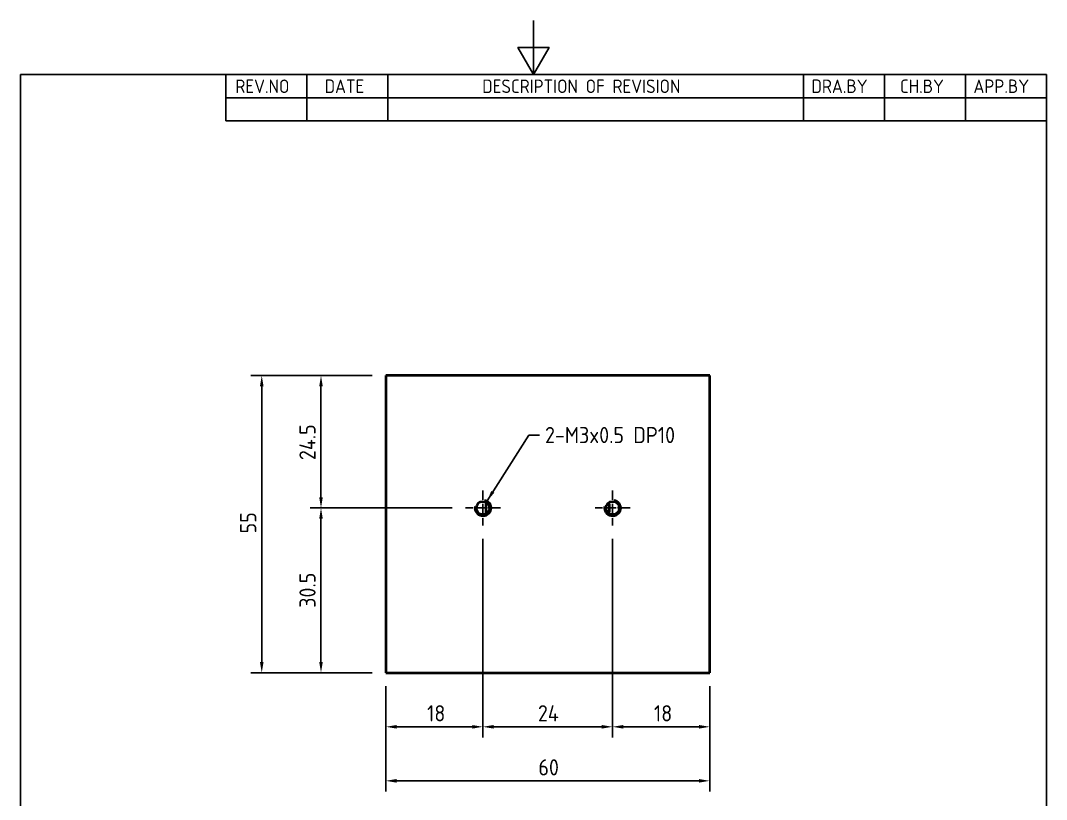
# Model space of a CAD drawing. Header units: millimetres. Extents: x 0 to 210, y 0 to 297.
# Drawn here: x 10 to 200, y 152.8 to 297 of the extents above; entities that cross this region are included whole.
import ezdxf

# ---------------------------------------------------------------- set-up
doc = ezdxf.new("R2010")
doc.units = ezdxf.units.MM
doc.linetypes.add('CHAIN', pattern=[0.35429999999999995, 0.2362, -0.0295, 0.0591, -0.0295])
doc.layers.get('0').update_dxf_attribs({"color": 3, "lineweight": 25})
for name, color, linetype, lineweight in [('가시적인 것(ISO)', 3, 'Continuous', 40), ('가시적인 좁은 것(ISO)', 3, 'Continuous', 35), ('경계(ISO)', 7, 'Continuous', 25), ('기호(ISO)', 5, 'Continuous', 25), ('중심 표식(ISO)', 1, 'Continuous', 25), ('치수(ISO)', 2, 'Continuous', 25)]:
    doc.layers.add(name, color=color, linetype=linetype, lineweight=lineweight)
doc.styles.add('ISO ProportionalPSTEK', font='isocp.shx')
doc.styles.add('치수 텍스트_PSTEK_POSCO', font='isocp.shx')
doc.dimstyles.new('치수_PSTEK_POSCO', dxfattribs={"dimtxt": 3, "dimasz": 2, "dimexe": 2, "dimexo": 2.5, "dimgap": 1, "dimtad": 1, "dimrnd": 1e-08, "dimdsep": 46, "dimtxsty": '치수 텍스트_PSTEK_POSCO', "dimcen": 0.09, "dimdle": 10, "dimclrd": 7, "dimclre": 7, "dimclrt": 2, "dimadec": 1, "dimazin": 2, "dimtfac": 1, "dimtmove": 0, "dimatfit": 3, "dimfxl": 0, "dimtolj": 1, "dimlwd": -1, "dimlwe": -1, "dimarcsym": 0})
doc.dimstyles.new('치수_PSTEK_POSCO$7', dxfattribs={"dimtxt": 3, "dimasz": 2, "dimexe": 2, "dimexo": 2.5, "dimgap": 1, "dimtad": 1, "dimrnd": 1e-08, "dimdsep": 46, "dimtxsty": '치수 텍스트_PSTEK_POSCO', "dimcen": 0.09, "dimdle": 10, "dimclrd": 7, "dimclre": 7, "dimclrt": 2, "dimadec": 1, "dimazin": 2, "dimtfac": 1, "dimtmove": 0, "dimatfit": 3, "dimfxl": 0, "dimtolj": 1, "dimlwd": -1, "dimlwe": -1, "dimarcsym": 0})

# ---------------------------------------------------------------- blocks, each defined once
blk = doc.blocks.new('경계 Default Border')
at = {"layer": '경계(ISO)', "flags": 128}
for points in [[(105, 297.0000076293945), (105, 287.0000076293945), (102.1132469177246, 292.0000076293945), (107.8867530822754, 292.0000076293945), (105, 287.0000076293945)], [(10, 10), (10, 287.0000076293945), (200, 287.0000076293945), (200, 10), (10, 10)]]:
    blk.add_lwpolyline(points, dxfattribs=at)
blk = doc.blocks.new('리비전 내역')
at = {"layer": '기호(ISO)'}
for p, q in [((48.00000000000001, 287.0000076293945), (200, 287.0000076293945)), ((48.00000000000001, 287.0000076293945), (48.00000000000001, 282.7200076293945)), ((63.00000000000001, 287.0000076293945), (63.00000000000001, 282.7200076293945)), ((78, 287.0000076293945), (78, 282.7200076293945)), ((155, 287.0000076293945), (155, 282.7200076293945)), ((170, 287.0000076293945), (170, 282.7200076293945)), ((185, 287.0000076293945), (185, 282.7200076293945)), ((200, 287.0000076293945), (200, 282.7200076293945)), ((48.00000000000001, 282.7200076293945), (200, 282.7200076293945)), ((48.00000000000001, 282.7200076293945), (48.00000000000001, 278.4400076293945)), ((63.00000000000001, 282.7200076293945), (63.00000000000001, 278.4400076293945)), ((78, 282.7200076293945), (78, 278.4400076293945)), ((155, 282.7200076293945), (155, 278.4400076293945)), ((170, 282.7200076293945), (170, 278.4400076293945)), ((185, 282.7200076293945), (185, 278.4400076293945)), ((200, 282.7200076293945), (200, 278.4400076293945)), ((48.00000000000001, 278.4400076293945), (200, 278.4400076293945))]:
    blk.add_line(p, q, dxfattribs=at)
at = {"layer": '기호(ISO)', "color": 2, "char_height": 2.5, "attachment_point": 7, "style": 'ISO ProportionalPSTEK'}
for s, insert in [('REV.NO', (49.7871163682308, 283.5831900503393)), ('DATE', (66.31423177283666, 283.5831900503393)), ('DESCRIPTION OF REVISION', (95.50702043336295, 283.5831900503393)), ('DRA.BY', (156.4757339553203, 283.5831900503393)), ('CH.BY', (172.8642915086116, 283.5831900503393)), ('APP.BY', (186.4777339604403, 283.5831900503393))]:
    blk.add_mtext(s, dxfattribs=dict(at, insert=insert))
blk = doc.blocks.new('*D22')
at = {"layer": 'Defpoints', "color": 0, "transparency": 16777216}
for p in [(65.64565496126028, 206.7830349938598), (92.41615496126025, 206.7830349938598), (77.64565496126025, 176.2830349938598)]:
    blk.add_point(p, dxfattribs=at)
at = {"layer": '치수(ISO)', "color": 7, "transparency": 16777216}
for p, q in [((89.91615496126025, 206.7830349938598), (63.64565496126028, 206.7830349938598)), ((65.64565496126028, 178.2830349938598), (65.64565496126028, 204.7830349938598)), ((75.14565496126025, 176.2830349938598), (63.64565496126028, 176.2830349938598))]:
    blk.add_line(p, q, dxfattribs=at)
for points in [[(65.31232162792695, 204.7830349938598), (65.9789882945936, 204.7830349938598), (65.64565496126028, 206.7830349938598)], [(65.31232162792695, 178.2830349938598), (65.9789882945936, 178.2830349938598), (65.64565496126028, 176.2830349938598)]]:
    blk.add_solid(points, dxfattribs=at)
at = {"layer": '치수(ISO)', "color": 2, "transparency": 16777216, "insert": (63.14565496126025, 188.3109029595038), "char_height": 3, "attachment_point": 4, "rotation": 90, "style": '치수 텍스트_PSTEK_POSCO'}
blk.add_mtext('\\A1;30.5', dxfattribs=at)
blk = doc.blocks.new('*D23')
at = {"layer": 'Defpoints', "color": 0, "transparency": 16777216}
for p in [(65.64565496126029, 231.2830349938598), (77.64565496126026, 231.2830349938598), (92.41615496126025, 206.7830349938598)]:
    blk.add_point(p, dxfattribs=at)
at = {"layer": '치수(ISO)', "color": 7, "transparency": 16777216}
for p, q in [((75.14565496126026, 231.2830349938598), (63.64565496126028, 231.2830349938598)), ((65.64565496126028, 208.7830349938598), (65.64565496126029, 229.2830349938598)), ((89.91615496126025, 206.7830349938598), (63.64565496126028, 206.7830349938598))]:
    blk.add_line(p, q, dxfattribs=at)
for points in [[(65.31232162792696, 229.2830349938598), (65.97898829459362, 229.2830349938598), (65.64565496126029, 231.2830349938598)], [(65.31232162792695, 208.7830349938598), (65.9789882945936, 208.7830349938598), (65.64565496126028, 206.7830349938598)]]:
    blk.add_solid(points, dxfattribs=at)
at = {"layer": '치수(ISO)', "color": 2, "transparency": 16777216, "insert": (63.1453596856697, 215.6428124083227), "char_height": 3, "attachment_point": 4, "rotation": 90, "style": '치수 텍스트_PSTEK_POSCO'}
blk.add_mtext('\\A1;24.5', dxfattribs=at)
blk = doc.blocks.new('*D24')
at = {"layer": 'Defpoints', "color": 0, "transparency": 16777216}
for p in [(95.64565496126025, 203.5535349938598), (77.64565496126025, 176.2830349938598), (95.64565496126025, 166.2830349938598)]:
    blk.add_point(p, dxfattribs=at)
at = {"layer": '치수(ISO)', "color": 7, "transparency": 16777216}
for p, q in [((95.64565496126025, 201.0535349938598), (95.64565496126025, 164.2830349938598)), ((77.64565496126025, 173.7830349938598), (77.64565496126025, 164.2830349938598)), ((79.64565496126025, 166.2830349938598), (93.64565496126025, 166.2830349938598))]:
    blk.add_line(p, q, dxfattribs=at)
for points in [[(79.64565496126025, 166.6163683271932), (79.64565496126025, 165.9497016605265), (77.64565496126025, 166.2830349938598)], [(93.64565496126025, 166.6163683271932), (93.64565496126025, 165.9497016605265), (95.64565496126025, 166.2830349938598)]]:
    blk.add_solid(points, dxfattribs=at)
at = {"layer": '치수(ISO)', "color": 2, "transparency": 16777216, "insert": (85.28565496126026, 168.7830349938598), "char_height": 3, "attachment_point": 4, "style": '치수 텍스트_PSTEK_POSCO'}
blk.add_mtext('\\A1;18', dxfattribs=at)
blk = doc.blocks.new('*D25')
at = {"layer": 'Defpoints', "color": 0, "transparency": 16777216}
for p in [(95.64565496126025, 203.5535349938598), (119.6456549612603, 203.5535349938598), (119.6456549612603, 166.2830349938599)]:
    blk.add_point(p, dxfattribs=at)
at = {"layer": '치수(ISO)', "color": 7, "transparency": 16777216}
for p, q in [((95.64565496126025, 201.0535349938598), (95.64565496126025, 164.2830349938599)), ((119.6456549612603, 201.0535349938598), (119.6456549612603, 164.2830349938599)), ((97.64565496126025, 166.2830349938599), (117.6456549612603, 166.2830349938599))]:
    blk.add_line(p, q, dxfattribs=at)
for points in [[(97.64565496126025, 166.6163683271932), (97.64565496126025, 165.9497016605265), (95.64565496126025, 166.2830349938599)], [(117.6456549612603, 166.6163683271932), (117.6456549612603, 165.9497016605265), (119.6456549612603, 166.2830349938599)]]:
    blk.add_solid(points, dxfattribs=at)
at = {"layer": '치수(ISO)', "color": 2, "transparency": 16777216, "insert": (105.8175644100792, 168.7833302694504), "char_height": 3, "attachment_point": 4, "style": '치수 텍스트_PSTEK_POSCO'}
blk.add_mtext('\\A1;24', dxfattribs=at)
blk = doc.blocks.new('*D26')
at = {"layer": 'Defpoints', "color": 0, "transparency": 16777216}
for p in [(119.6456549612603, 203.5535349938598), (137.6456549612602, 176.2830349938598), (137.6456549612602, 166.2830349938599)]:
    blk.add_point(p, dxfattribs=at)
at = {"layer": '치수(ISO)', "color": 7, "transparency": 16777216}
for p, q in [((119.6456549612603, 201.0535349938598), (119.6456549612603, 164.2830349938599)), ((137.6456549612602, 173.7830349938598), (137.6456549612602, 164.2830349938599)), ((121.6456549612603, 166.2830349938599), (135.6456549612602, 166.2830349938599))]:
    blk.add_line(p, q, dxfattribs=at)
for points in [[(121.6456549612603, 166.6163683271932), (121.6456549612603, 165.9497016605265), (119.6456549612603, 166.2830349938599)], [(135.6456549612602, 166.6163683271932), (135.6456549612602, 165.9497016605265), (137.6456549612602, 166.2830349938599)]]:
    blk.add_solid(points, dxfattribs=at)
at = {"layer": '치수(ISO)', "color": 2, "transparency": 16777216, "insert": (127.3056549612602, 168.7830349938599), "char_height": 3, "attachment_point": 4, "style": '치수 텍스트_PSTEK_POSCO'}
blk.add_mtext('\\A1;18', dxfattribs=at)
blk = doc.blocks.new('*D27')
at = {"layer": 'Defpoints', "color": 0, "transparency": 16777216}
for p in [(77.64565496126025, 176.2830349938598), (137.6456549612602, 176.2830349938598), (137.6456549612602, 156.2830349938598)]:
    blk.add_point(p, dxfattribs=at)
at = {"layer": '치수(ISO)', "color": 7, "transparency": 16777216}
for p, q in [((77.64565496126025, 173.7830349938598), (77.64565496126025, 154.2830349938598)), ((137.6456549612602, 173.7830349938598), (137.6456549612602, 154.2830349938598)), ((79.64565496126025, 156.2830349938598), (135.6456549612602, 156.2830349938598))]:
    blk.add_line(p, q, dxfattribs=at)
for points in [[(79.64565496126025, 156.6163683271932), (79.64565496126025, 155.9497016605265), (77.64565496126025, 156.2830349938598)], [(135.6456549612602, 156.6163683271932), (135.6456549612602, 155.9497016605265), (137.6456549612602, 156.2830349938598)]]:
    blk.add_solid(points, dxfattribs=at)
at = {"layer": '치수(ISO)', "color": 2, "transparency": 16777216, "insert": (105.9047100793705, 158.7830349938598), "char_height": 3, "attachment_point": 4, "style": '치수 텍스트_PSTEK_POSCO'}
blk.add_mtext('\\A1;60', dxfattribs=at)
blk = doc.blocks.new('*D28')
at = {"layer": 'Defpoints', "color": 0, "transparency": 16777216}
for p in [(77.64565496126026, 231.2830349938598), (54.67277229660012, 176.2830349938598), (77.64565496126025, 176.2830349938598)]:
    blk.add_point(p, dxfattribs=at)
at = {"layer": '치수(ISO)', "color": 7, "transparency": 16777216}
for p, q in [((75.14565496126026, 231.2830349938598), (52.67277229660013, 231.2830349938598)), ((54.67277229660013, 229.2830349938598), (54.67277229660012, 178.2830349938598)), ((75.14565496126025, 176.2830349938598), (52.67277229660012, 176.2830349938598))]:
    blk.add_line(p, q, dxfattribs=at)
for points in [[(54.33943896326679, 229.2830349938598), (55.00610562993347, 229.2830349938598), (54.67277229660013, 231.2830349938598)], [(54.33943896326679, 178.2830349938598), (55.00610562993346, 178.2830349938598), (54.67277229660012, 176.2830349938598)]]:
    blk.add_solid(points, dxfattribs=at)
at = {"layer": '치수(ISO)', "color": 2, "transparency": 16777216, "insert": (52.17277229660009, 202.0709029595039), "char_height": 3, "attachment_point": 4, "rotation": 90, "style": '치수 텍스트_PSTEK_POSCO'}
blk.add_mtext('\\A1;55', dxfattribs=at)

msp = doc.modelspace()

# ---------------------------------------------------------------- linework, layer by layer
at = {"layer": '가시적인 것(ISO)'}
for p, q in [((137.6456549612602, 231.2830349938598), (77.64565496126025, 231.2830349938598)), ((77.64565496126025, 231.2830349938598), (77.64565496126023, 176.2830349938598)), ((137.6456549612602, 176.2830349938598), (137.6456549612602, 231.2830349938598)), ((77.64565496126023, 176.2830349938598), (137.6456549612602, 176.2830349938598))]:
    msp.add_line(p, q, dxfattribs=at)
for centre in [(95.64565496126023, 206.7830349938598), (119.6456549612602, 206.7830349938598)]:
    msp.add_circle(centre, 1.2295, dxfattribs=at)
for points, knots in [([(96.21243900464032, 207.8741014896197), (96.20724451994624, 207.8191657324225), (96.20287552490817, 207.7555884092628), (96.19730644149354, 207.6367466801563), (96.19565496126026, 207.5597368863868), (96.19565496126026, 207.491180916954)], [0.080831892278251, 0.080831892278251, 0.080831892278251, 0.080831892278251, 0.09922644064315865, 0.09922644064315865, 0.1211983344849855, 0.1211983344849855, 0.1211983344849855, 0.1211983344849855]), ([(119.0456549612602, 207.4493462187352), (119.0456549612602, 207.4676250119399), (119.0455707871335, 207.4854477358275), (119.0446927336529, 207.5787091345807), (119.0417057344619, 207.668604414193), (119.0348961175674, 207.7752609151676), (119.0321516110612, 207.8111986495142), (119.0288709178802, 207.8466362790375)], [0.2585935530940087, 0.2585935530940087, 0.2585935530940087, 0.2585935530940087, 0.2642756393492135, 0.2642756393492135, 0.289450372660876, 0.289450372660876, 0.3005157665384945, 0.3005157665384945, 0.3005157665384945, 0.3005157665384945]), ([(96.19565496126026, 206.0748890707656), (96.19565496126026, 206.0063331013328), (96.19730644149354, 205.9293233075633), (96.20287552490817, 205.8104815784568), (96.20724451994624, 205.7469042552971), (96.21243900464032, 205.6919684981)], [0.2608122203320761, 0.2608122203320761, 0.2608122203320761, 0.2608122203320761, 0.282784114173903, 0.282784114173903, 0.3011786625388106, 0.3011786625388106, 0.3011786625388106, 0.3011786625388106]), ([(119.0288709178802, 205.7194337086821), (119.0321516110612, 205.7548713382054), (119.0348961175674, 205.790809072552), (119.0417057344619, 205.8974655735266), (119.0446927336529, 205.9873608531389), (119.0455707871335, 206.0806222518922), (119.0456549612602, 206.0984449757797), (119.0456549612602, 206.1167237689844)], [0.0867628447052719, 0.0867628447052719, 0.0867628447052719, 0.0867628447052719, 0.09782823858289033, 0.09782823858289033, 0.1230029718945529, 0.1230029718945529, 0.1286850581497577, 0.1286850581497577, 0.1286850581497577, 0.1286850581497577])]:
    msp.add_open_spline(points, degree=3, knots=knots, dxfattribs=at)
for points, weights in [([(96.19565496126026, 207.491180916954), (96.19565496126026, 206.7830349938598), (96.19565496126026, 206.0748890707656)], [1, 1.63026200641793, 1]), ([(119.0456549612603, 206.1167237689844), (119.0456549612603, 206.7830349938598), (119.0456549612603, 207.4493462187352)], [1, 1.494406839216462, 1])]:
    msp.add_rational_spline(points, weights, degree=2, dxfattribs=at)
at = {"layer": '가시적인 좁은 것(ISO)'}
for centre, radius, end in [((95.64565496126023, 206.7830349938598), 1.500000000000005, 79.99999999994976), ((119.6456549612602, 206.7830349938598), 1.500000000000006, 79.99999999995039)]:
    msp.add_arc(centre, radius, 170.0000000000015, end, dxfattribs=at)
at = {"layer": '중심 표식(ISO)', "linetype": 'CHAIN', "ltscale": 7.177188873291016}
for p, q in [((95.64565496126025, 210.0125349938598), (95.64565496126025, 203.5535349938598)), ((119.6456549612603, 210.0125349938598), (119.6456549612603, 203.5535349938598)), ((98.87515496126026, 206.7830349938598), (92.41615496126025, 206.7830349938598)), ((122.8751549612603, 206.7830349938598), (116.4161549612602, 206.7830349938598))]:
    msp.add_line(p, q, dxfattribs=at)

# ---------------------------------------------------------------- block references
msp.add_blockref('경계 Default Border', (0, 0))
at = {"layer": '기호(ISO)'}
msp.add_blockref('리비전 내역', (0, 0), dxfattribs=at)

# ---------------------------------------------------------------- texts
at = {"layer": '기호(ISO)', "color": 2, "insert": (107.1309669497423, 220.2836304620838), "char_height": 3.00000011920929, "width": 28.96376860141755, "attachment_point": 4, "line_spacing_factor": 0.5250000357627869, "style": '치수 텍스트_PSTEK_POSCO'}
msp.add_mtext('{2-M3x0.5 DP10}', dxfattribs=at)

# ---------------------------------------------------------------- dimensions: what is measured, and where the dimension line sits
at = {"layer": '치수(ISO)', "color": 7}
for base, p1, p2, angle, picture, middle in [((54.67277229660012, 176.2830349938598), (77.64565496126026, 231.2830349938598), (77.64565496126025, 176.2830349938598), 90, '*D28', (54.67277229660009, 203.7830349938598)), ((65.64565496126029, 231.2830349938598), (92.41615496126025, 206.7830349938598), (77.64565496126026, 231.2830349938598), 90, '*D23', (65.64565496126025, 219.0430349938598)), ((65.64565496126028, 206.7830349938598), (77.64565496126025, 176.2830349938598), (92.41615496126025, 206.7830349938598), 90, '*D22', (65.64565496126025, 191.5230349938598)), ((95.64565496126025, 166.2830349938598), (77.64565496126025, 176.2830349938598), (95.64565496126025, 203.5535349938598), 180, '*D24', (86.63565496126026, 166.2830349938598)), ((119.6456549612603, 166.2830349938599), (95.64565496126025, 203.5535349938598), (119.6456549612603, 203.5535349938598), 180, '*D25', (107.6556549612603, 166.2830349938599)), ((137.6456549612602, 166.2830349938599), (119.6456549612603, 203.5535349938598), (137.6456549612602, 176.2830349938598), 180, '*D26', (128.6556549612602, 166.2830349938599)), ((137.6456549612602, 156.2830349938598), (77.64565496126025, 176.2830349938598), (137.6456549612602, 176.2830349938598), 180, '*D27', (107.6456549612602, 156.2830349938598))]:
    dim = msp.add_linear_dim(base=base, p1=p1, p2=p2, angle=angle, dimstyle='치수_PSTEK_POSCO', override={"dimdec": 2, "dimtp": 0, "dimtm": -0, "dimtdec": 2, "dimtofl": 0, "dimatfit": 1}, dxfattribs=at)
    dim.commit()
    dim.dimension.update_dxf_attribs({"geometry": picture, "text_midpoint": middle, "dimtype": 160})

# ---------------------------------------------------------------- leaders
at = {"layer": '기호(ISO)', "color": 7, "annotation_type": 0, "has_hookline": 1, "hookline_direction": 0, "text_width": 24.97854429964475}
msp.add_leader([(96.3956549612605, 208.0820730995364), (104.1309669497423, 220.2836304620838), (106.1309669497423, 220.2836304620838)], dimstyle='치수_PSTEK_POSCO$7', override={"dimtad": 0}, dxfattribs=at)

doc.saveas('drawing.dxf')
